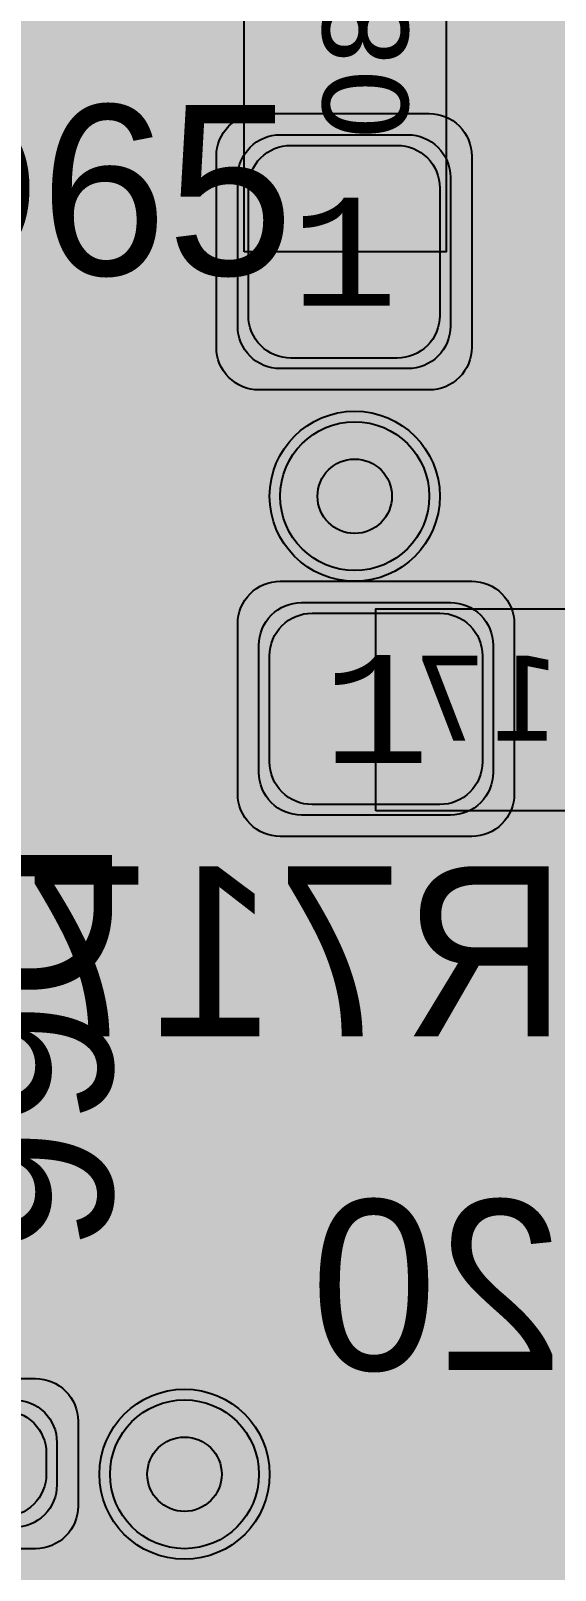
# Model space of a CAD drawing. Extents: x -28 to 199, y -61 to 255.
# Drawn here: x 101.78 to 104.24, y 151.45 to 158.69 of the extents above; entities that cross this region are included whole.
import ezdxf
from ezdxf.enums import TextEntityAlignment as Align

# ---------------------------------------------------------------- set-up
doc = ezdxf.new("R2010")
doc.units = 0
doc.header["$MEASUREMENT"] = 0
for name, color, linetype in [('ASSEMBLY_OUTLINES_BTM', 191, 'CONTINUOUS'), ('ASSEMBLY_PART_NUMBERS_BTM', 191, 'CONTINUOUS'), ('ASSEMBLY_PART_NUMBERS_TOP', 102, 'CONTINUOUS'), ('ASSEMBLY_REF_DES_BTM', 191, 'CONTINUOUS'), ('DRILL_DRAWING', 21, 'CONTINUOUS'), ('GENERATED_SILKSCREEN_BTM', 255, 'CONTINUOUS'), ('GENERATED_SILKSCREEN_TOP', 140, 'CONTINUOUS'), ('PART_PADS_SMD_BTM', 10, 'CONTINUOUS'), ('PART_PADS_SMD_TOP', 150, 'CONTINUOUS'), ('PIN_NUMBERS_BTM', 8, 'CONTINUOUS'), ('PIN_NUMBERS_TOP', 8, 'CONTINUOUS'), ('PLACEMENT_OUTLINES_BTM', 222, 'CONTINUOUS'), ('PLANE_SHAPES_LAYER_2', 230, 'CONTINUOUS'), ('PLANE_SHAPES_LAYER_3', 81, 'CONTINUOUS'), ('SILKSCREEN_OUTLINES_BTM', 211, 'CONTINUOUS'), ('SILKSCREEN_REF_DES_BTM', 211, 'CONTINUOUS'), ('SILKSCREEN_REF_DES_TOP', 150, 'CONTINUOUS'), ('SOLDERMASK_PADS_BTM', 12, 'CONTINUOUS'), ('SOLDERMASK_PADS_TOP', 180, 'CONTINUOUS'), ('SOLDERPASTE_PADS_BTM', 12, 'CONTINUOUS'), ('SOLDERPASTE_PADS_TOP', 180, 'CONTINUOUS'), ('TRACES_LAYER_BOTTOM', 10, 'CONTINUOUS'), ('TRACES_LAYER_TOP', 150, 'CONTINUOUS'), ('VIA_HOLES_LAYER_2', 30, 'CONTINUOUS'), ('VIA_HOLES_LAYER_3', 30, 'CONTINUOUS'), ('VIA_HOLES_LAYER_BOTTOM', 30, 'CONTINUOUS'), ('VIA_HOLES_LAYER_TOP', 30, 'CONTINUOUS'), ('VIA_PADS_LAYER_2', 230, 'CONTINUOUS'), ('VIA_PADS_LAYER_3', 81, 'CONTINUOUS'), ('VIA_PADS_LAYER_BOTTOM', 10, 'CONTINUOUS'), ('VIA_PADS_LAYER_TOP', 150, 'CONTINUOUS')]:
    doc.layers.add(name, color=color, linetype=linetype)
doc.styles.add('COURIER_NEW', font='COUR.TTF')
doc.styles.add('VERDANA', font='verdana.TTF')
doc.styles.add('VERIBEST_GERBER_0', font='txt')

msp = doc.modelspace()

# ---------------------------------------------------------------- hatches: boundary and pattern name
at = {"layer": 'PLANE_SHAPES_LAYER_2'}
h = msp.add_hatch(color=256, dxfattribs=at)
h.paths.add_polyline_path([(169.5, 129.25), (149.5, 129.25), (142.25, 122), (142.25, 90.5), (147.5, 90.5), (147.5, 80), (154, 80), (154, 69.25), (131.75, 69.25), (131.75, 73.25), (121.25, 73.25), (121.25, 81), (110.5, 81), (110.5, 125.75), (106.5, 125.75), (106.5, 128.75), (93.5, 128.75), (93.5, 120.25), (91.75, 120.25), (91.75, 121.5), (80, 121.5), (80, 118.25), (73.25, 118.25), (73.25, 124.5), (67.5, 124.5), (67.5, 128), (57.75, 128), (57.75, 120.25), (55.25, 120.25), (55.25, 121.5), (47.5, 121.5), (47.5, 119), (35, 119), (35, 134.75), (32.75, 134.75), (32.75, 159.75), (29.25, 159.75), (29.25, 175.25), (22.5, 175.25), (22.5, 195.25), (17.25, 195.25), (17.25, 198), (22.5, 198), (22.5, 216.5), (40.25, 216.5), (40.25, 235.5), (54.5, 235.5), (54.5, 254), (87.25, 254), (87.25, 236.25), (86.25, 236.25), (86.25, 228.75), (81, 228.75), (81, 218.75), (95.25, 218.75), (95.25, 194.5), (87, 194.5), (87, 172), (131.1, 172), (131.1, 208.75), (115.5, 208.75), (115.5, 213.75), (106.75, 213.75), (106.75, 218.75), (110.25, 222.25), (110.25, 226.25), (142.5, 226.25), (142.5, 221.5), (160.5, 221.5), (160.5, 240.75), (169.5, 240.75)])
h.paths.add_polyline_path([(35.5, 149.5), (41.75, 149.5), (41.75, 152), (39.25, 152), (39.25, 154), (37.75, 154), (37.75, 152), (35.5, 152)], flags=16)
h.paths.add_polyline_path([(37.5, 125.75), (37.5, 128.75), (42.75, 128.75), (42.75, 125.75)], flags=16)
h.paths.add_polyline_path([(52, 127.75), (52, 130.75), (54.25, 130.75), (54.25, 127.75)], flags=16)
h.paths.add_polyline_path([(50.75, 219.5), (50.75, 226.5), (71.75, 226.5), (71.75, 219.5)], flags=16)
h.paths.add_polyline_path([(66.5, 150.75), (66.5, 177.5), (72.25, 177.5), (72.25, 150.75)], flags=16)
h.paths.add_polyline_path([(47.25, 185.25), (73, 185.25), (73, 188.25), (70.25, 188.25), (70.25, 191), (47.25, 191)], flags=16)
h.paths.add_polyline_path([(84.5, 208), (84.5, 212.75), (85, 212.75), (85, 208)], flags=16)
h.paths.add_polyline_path([(61.5, 137.25), (87.75, 137.25), (87.75, 140.5), (84.75, 140.5), (84.75, 143), (61.5, 143)], flags=16)
h.paths.add_polyline_path([(88.75, 127), (88.75, 130), (91, 130), (91, 127)], flags=16)
h.paths.add_polyline_path([(85.5, 130.25), (85.5, 132.5), (91, 132.5), (91, 130.25)], flags=16)
h.paths.add_polyline_path([(108.75, 142.25), (135.75, 142.25), (135.75, 145.75), (132.25, 145.75), (132.25, 149), (108.75, 149)], flags=16)
h.paths.add_polyline_path([(114.25, 126.75), (140.75, 126.75), (140.75, 129.75), (137.25, 129.75), (137.25, 133), (114.25, 133)], flags=16)
h.paths.add_polyline_path([(155.25, 180.25), (166.25, 180.25), (166.25, 186.25), (152.25, 186.25), (152.25, 183), (155.25, 183)], flags=16)
at = {"layer": 'PLANE_SHAPES_LAYER_3'}
h = msp.add_hatch(color=256, dxfattribs=at)
h.paths.add_polyline_path([(169.5, 129.25), (149.5, 129.25), (142.25, 122), (142.25, 90.5), (147.5, 90.5), (147.5, 80), (154, 80), (154, 69.25), (131.75, 69.25), (131.75, 73.25), (121.25, 73.25), (121.25, 81), (110.5, 81), (110.5, 125.75), (106.5, 125.75), (106.5, 128.75), (93.5, 128.75), (93.5, 120.25), (91.75, 120.25), (91.75, 121.5), (80, 121.5), (80, 118.25), (73.25, 118.25), (73.25, 124.5), (67.5, 124.5), (67.5, 127.75), (58.25, 127.75), (58.25, 130.25), (88.75, 130.25), (88.75, 127), (91, 127), (91, 132.5), (55, 132.5), (55, 131.25), (52, 131.25), (52, 127.75), (55, 127.75), (55, 127.25), (57.75, 127.25), (57.75, 120.25), (55.25, 120.25), (55.25, 121.5), (47.5, 121.5), (47.5, 119), (35, 119), (35, 134.75), (32.75, 134.75), (32.75, 159.75), (29.25, 159.75), (29.25, 175.25), (22.5, 175.25), (22.5, 195.25), (17.25, 195.25), (17.25, 198), (22.5, 198), (22.5, 216.5), (40.25, 216.5), (40.25, 235.5), (54.5, 235.5), (54.5, 254), (87.25, 254), (87.25, 236.25), (86.25, 236.25), (86.25, 228.75), (81, 228.75), (81, 218.75), (95.25, 218.75), (95.25, 194.5), (87, 194.5), (87, 172), (131.1, 172), (131.1, 208.75), (115.5, 208.75), (115.5, 213.75), (106.75, 213.75), (106.75, 218.75), (110.25, 222.25), (110.25, 226.25), (142.5, 226.25), (142.5, 221.5), (160.5, 221.5), (160.5, 240.75), (169.5, 240.75)])
h.paths.add_polyline_path([(35.5, 149.5), (41.75, 149.5), (41.75, 152), (39.25, 152), (39.25, 154), (37.75, 154), (37.75, 152), (35.5, 152)], flags=16)
h.paths.add_polyline_path([(37.5, 125.75), (37.5, 128.75), (42.75, 128.75), (42.75, 125.75)], flags=16)
h.paths.add_polyline_path([(50.75, 219.5), (50.75, 226.5), (71.75, 226.5), (71.75, 219.5)], flags=16)
h.paths.add_polyline_path([(66.5, 150.75), (66.5, 177.5), (72.25, 177.5), (72.25, 150.75)], flags=16)
h.paths.add_polyline_path([(47.25, 185.25), (73, 185.25), (73, 188.25), (70.25, 188.25), (70.25, 191), (47.25, 191)], flags=16)
h.paths.add_polyline_path([(84.5, 208), (84.5, 212.75), (85, 212.75), (85, 208)], flags=16)
h.paths.add_polyline_path([(61.5, 137.25), (87.75, 137.25), (87.75, 140.5), (84.75, 140.5), (84.75, 143), (61.5, 143)], flags=16)
h.paths.add_polyline_path([(108.75, 142.25), (135.75, 142.25), (135.75, 145.75), (132.25, 145.75), (132.25, 149), (108.75, 149)], flags=16)
h.paths.add_polyline_path([(114.25, 126.75), (140.75, 126.75), (140.75, 129.75), (137.25, 129.75), (137.25, 133), (114.25, 133)], flags=16)
h.paths.add_polyline_path([(155.25, 180.25), (166.25, 180.25), (166.25, 186.25), (152.25, 186.25), (152.25, 183), (155.25, 183)], flags=16)
at = {"layer": 'VIA_HOLES_LAYER_2'}
h = msp.add_hatch(color=256, dxfattribs=at)
edge = h.paths.add_edge_path()
edge.add_arc((103.3, 156.5), 0.175, 0, 360)
h = msp.add_hatch(color=256, dxfattribs=at)
edge = h.paths.add_edge_path()
edge.add_arc((102.5, 151.9), 0.175, 0, 360)
at = {"layer": 'VIA_HOLES_LAYER_3'}
h = msp.add_hatch(color=256, dxfattribs=at)
edge = h.paths.add_edge_path()
edge.add_arc((103.3, 156.5), 0.175, 0, 360)
h = msp.add_hatch(color=256, dxfattribs=at)
edge = h.paths.add_edge_path()
edge.add_arc((102.5, 151.9), 0.175, 0, 360)
at = {"layer": 'VIA_HOLES_LAYER_BOTTOM'}
h = msp.add_hatch(color=256, dxfattribs=at)
edge = h.paths.add_edge_path()
edge.add_arc((103.3, 156.5), 0.175, 0, 360)
h = msp.add_hatch(color=256, dxfattribs=at)
edge = h.paths.add_edge_path()
edge.add_arc((102.5, 151.9), 0.175, 0, 360)
at = {"layer": 'VIA_HOLES_LAYER_TOP'}
h = msp.add_hatch(color=256, dxfattribs=at)
edge = h.paths.add_edge_path()
edge.add_arc((103.3, 156.5), 0.175, 0, 360)
h = msp.add_hatch(color=256, dxfattribs=at)
edge = h.paths.add_edge_path()
edge.add_arc((102.5, 151.9), 0.175, 0, 360)

# ---------------------------------------------------------------- linework, layer by layer
at = {"layer": 'ASSEMBLY_OUTLINES_BTM'}
for points in [[(102.78, 157.65), (102.78, 159.35), (103.73, 159.35), (103.73, 157.65)], [(103.4, 155.02), (103.4, 155.97), (105.1, 155.97), (105.1, 155.02)]]:
    msp.add_lwpolyline(points, close=True, dxfattribs=at)
at = {"layer": 'GENERATED_SILKSCREEN_BTM', "const_width": 0.15}
for points in [[(102.780005, 158.216164, 1.1642e-05), (102.779995, 158.216156), (102.779995, 158.783844, 1.1642e-05), (102.780005, 158.783836), (102.780005, 158.216164)], [(103.730005, 158.207902, 1.22306e-05), (103.729995, 158.207911), (103.729995, 158.792089, 1.22306e-05), (103.730005, 158.792098), (103.730005, 158.207902)], [(104.533844, 155.970005, 1.1642e-05), (104.533836, 155.969995), (103.966164, 155.969995, 1.1642e-05), (103.966156, 155.970005), (104.533844, 155.970005)], [(104.542098, 155.019995), (103.957902, 155.019995, 1.22306e-05), (103.957911, 155.020005), (104.542089, 155.020005, 1.22306e-05), (104.542098, 155.019995)], [(104.193205, 154.143542, 1.75051e-05), (104.193195, 154.143503), (104.193195, 154.730399), (104.191595, 154.735998), (104.187596, 154.740796), (104.182798, 154.744795), (104.175599, 154.746395), (103.772401, 154.746395), (103.769201, 154.745595), (103.766003, 154.744795, -0.049388989), (103.766002, 154.744795), (103.762002, 154.743195), (103.626003, 154.632796), (103.625205, 154.6312, -0.2534505546), (103.625202, 154.631196), (103.623605, 154.630397, -0.0710678114), (103.623604, 154.630396), (103.622805, 154.629597), (103.622805, 154.6272, -0.1622776597), (103.622804, 154.627197), (103.621205, 154.624798), (103.620405, 154.620799), (103.620405, 154.456001), (103.621205, 154.452003, -0.0493889889), (103.621205, 154.452002), (103.622805, 154.448002), (103.622805, 154.448001), (103.623605, 154.444003), (103.626003, 154.442404), (103.754002, 154.340805, -0.3066784416), (103.754005, 154.3408), (103.754005, 154.340798), (103.622805, 153.967998), (103.622005, 153.9616), (103.623604, 153.956004), (103.627604, 153.952004, -0.0710678117), (103.627605, 153.952003), (103.6324, 153.949605, -0.049388989), (103.632401, 153.949605), (103.638, 153.948005), (103.643599, 153.948805, -0.0493889897), (103.6436, 153.948805), (103.649197, 153.952003), (103.652395, 153.9576), (103.652395, 153.957602), (103.783595, 154.330402, -0.3615435639), (103.783601, 154.330405), (104.1596, 154.330405, -0.4142135624), (104.159605, 154.3304), (104.159605, 153.962401), (104.161204, 153.956004), (104.165204, 153.952004), (104.170802, 153.949605), (104.1772, 153.948805), (104.177283, 153.948817, 4.3478e-06), (104.177283, 153.948807), (104.177201, 153.948795, -0.0954145719), (104.177199, 153.948795), (104.170801, 153.949595, -0.1454891681), (104.170798, 153.949595), (104.165199, 153.951995, -0.1622776608), (104.165196, 153.951996), (104.161196, 153.955996, -0.1622776602), (104.161195, 153.955999), (104.159595, 153.962399), (104.159595, 154.330395), (103.783604, 154.330395), (103.652405, 153.957598, -0.2052577014), (103.652402, 153.957595), (103.649205, 153.952, -0.2534505535), (103.649202, 153.951996), (103.643604, 153.948797, -0.1845275527), (103.643601, 153.948795), (103.638001, 153.947995, -0.0954145725), (103.637999, 153.947995), (103.632399, 153.949595, -0.1845275532), (103.632396, 153.949597), (103.627601, 153.951995, -0.2617450021), (103.627596, 153.951996), (103.623596, 153.955996, -0.1622776602), (103.623595, 153.955999), (103.621995, 153.961599), (103.621995, 153.961601), (103.622795, 153.968001), (103.622795, 153.968002), (103.753994, 154.340799), (103.625997, 154.442396), (103.623598, 154.443995, -0.2534505542), (103.623595, 154.443999), (103.622795, 154.447997, -0.0493889903), (103.622795, 154.447998), (103.621195, 154.451998), (103.621195, 154.451999), (103.620395, 154.455999), (103.620395, 154.620801), (103.621195, 154.624801, -0.1622776609), (103.621196, 154.624804), (103.622795, 154.627202), (103.622795, 154.6296, -0.213376806), (103.622796, 154.629604), (103.623596, 154.630404, -0.2617450015), (103.623601, 154.630405), (103.625197, 154.631203), (103.625995, 154.6328, -0.2360679769), (103.625997, 154.632804), (103.761996, 154.743203, -0.1622776605), (103.761998, 154.743205), (103.765998, 154.744805, -0.0990195137), (103.766, 154.744805), (103.769199, 154.745605), (103.772399, 154.746405, -0.0990195137), (103.772401, 154.746405), (104.175599, 154.746405, -0.099019513), (104.175601, 154.746405), (104.182801, 154.744805, -0.1845275532), (104.182804, 154.744803), (104.187603, 154.740804, -0.0710678119), (104.187604, 154.740803), (104.191603, 154.736004, -0.1845275529), (104.191605, 154.736001), (104.193205, 154.730401), (104.193205, 154.143542)]]:
    msp.add_lwpolyline(points, format="xyb", dxfattribs=at)
for points in [[(102.5652, 153.9792), (102.5716, 153.9776), (102.5756, 153.9744), (102.5772, 153.9688), (102.578, 153.9624), (102.5772, 153.9568), (102.5756, 153.9512), (102.5716, 153.9472), (102.5652, 153.9464), (102.2532, 153.9464), (102.2476, 153.9472), (102.2428, 153.9512), (102.2404, 153.9568), (102.2396, 153.9624), (102.2404, 153.9688), (102.2428, 153.9744), (102.2476, 153.9776), (102.2532, 153.9792), (102.394, 153.9792), (102.394, 154.7304), (102.3948, 154.736), (102.3972, 154.74), (102.4012, 154.7424), (102.4068, 154.7432), (102.4108, 154.744), (102.4148, 154.744), (102.418, 154.7424), (102.4212, 154.7392), (102.5772, 154.52), (102.5788, 154.5168), (102.5796, 154.5144), (102.5796, 154.5088), (102.5772, 154.504), (102.5732, 154.5), (102.5684, 154.4968), (102.5628, 154.4952), (102.5596, 154.4952), (102.5572, 154.496), (102.5532, 154.5008), (102.4252, 154.68), (102.4252, 153.9792), (102.5652, 153.9792)], [(101.3972, 154.7464), (101.9372, 154.7464), (101.9428, 154.7448), (101.9476, 154.7408), (101.95, 154.736), (101.9508, 154.7296), (101.95, 154.724), (101.9476, 154.7184), (101.9428, 154.7144), (101.9372, 154.7136), (101.4244, 154.7136), (101.842, 153.9704)], [(103.326, 153.9704), (103.3276, 153.9648), (103.3268, 153.9592), (103.3236, 153.9544), (103.3188, 153.9512), (103.3132, 153.9496), (103.3076, 153.9488), (103.3028, 153.9504), (103.2988, 153.9552), (102.8676, 154.7224), (102.866, 154.7264), (102.866, 154.7296), (102.866, 154.7328), (102.8676, 154.736), (102.87, 154.7408), (102.8732, 154.744), (102.8772, 154.7456), (102.8812, 154.7464), (103.4212, 154.7464), (103.4268, 154.7448), (103.4316, 154.7408), (103.434, 154.736), (103.4348, 154.7296), (103.434, 154.724), (103.4316, 154.7184), (103.4268, 154.7144), (103.4212, 154.7136), (102.9084, 154.7136), (103.326, 153.9704)], [(101.842, 153.9704), (101.8436, 153.9648), (101.8428, 153.9592), (101.8396, 153.9544), (101.8348, 153.9512), (101.8292, 153.9496), (101.8236, 153.9488), (101.8188, 153.9504), (101.8148, 153.9552), (101.3836, 154.7224)], [(104.1596, 154.7136), (103.7772, 154.7136), (103.6524, 154.6128), (103.6524, 154.464), (103.7772, 154.3624), (104.1596, 154.3624), (104.1596, 154.7136)], [(103.2668, 153.0636), (103.1324, 153.1732), (103.1292, 153.174), (103.1276, 153.1748), (103.126, 153.1756), (103.1228, 153.1764), (102.8532, 153.1764), (102.85, 153.1756), (102.8484, 153.1748), (102.846, 153.174), (102.8428, 153.1732), (102.7084, 153.0636), (102.706, 153.0596), (102.7052, 153.0564), (102.7036, 153.054), (102.7028, 153.0508), (102.7028, 152.502), (102.7036, 152.4996), (102.7052, 152.494), (102.706, 152.4924), (102.7084, 152.4892), (102.8428, 152.3796), (102.846, 152.3788), (102.8484, 152.378), (102.8492, 152.3772), (102.8508, 152.3764), (102.8532, 152.3764), (103.1228, 152.3764), (103.126, 152.3772), (103.1292, 152.378), (103.1324, 152.3796), (103.2668, 152.4892), (103.2692, 152.4908), (103.27, 152.4916), (103.2716, 152.494), (103.2732, 152.4996), (103.274, 152.502), (103.274, 153.0508), (103.2732, 153.054), (103.2716, 153.0564), (103.2708, 153.0596), (103.2668, 153.0636)], [(103.2412, 153.0428), (103.2412, 152.51), (103.194, 152.47), (102.8068, 153.1012), (102.8596, 153.1436), (103.118, 153.1436), (103.2412, 153.0428)], [(103.5988, 153.1732), (103.4644, 153.0636), (103.462, 153.0596), (103.4612, 153.0564), (103.4596, 153.054), (103.4588, 153.0508), (103.4588, 152.9412), (103.4596, 152.938), (103.4612, 152.9332), (103.462, 152.9292), (103.4644, 152.9276), (103.9972, 152.4948), (103.9972, 152.4092), (103.4748, 152.4092), (103.4692, 152.4076), (103.4644, 152.4044), (103.462, 152.3988), (103.4612, 152.3924), (103.462, 152.3868), (103.4644, 152.3812), (103.4692, 152.378), (103.4748, 152.3764), (104.014, 152.3764), (104.0204, 152.378), (104.0244, 152.382), (104.0284, 152.386), (104.03, 152.3924), (104.03, 152.502), (104.0292, 152.5044), (104.0276, 152.51), (104.026, 152.5124), (104.0252, 152.514), (104.0228, 152.5156), (103.4908, 152.9492), (103.4908, 153.0428), (103.6156, 153.1436), (103.874, 153.1436), (104.0044, 153.0372), (104.01, 153.0356), (104.0156, 153.0364), (104.0204, 153.0388), (104.0244, 153.0436), (104.0268, 153.0484), (104.0276, 153.054), (104.0268, 153.0596), (104.0252, 153.062), (104.0228, 153.0636), (103.8884, 153.1732), (103.8852, 153.174), (103.8836, 153.1748), (103.882, 153.1756), (103.8788, 153.1764), (103.6092, 153.1764), (103.606, 153.1756), (103.6044, 153.1748), (103.602, 153.174), (103.5988, 153.1732)], [(104.7708, 153.1436), (104.258, 153.1436), (104.6756, 152.4004)], [(104.6484, 152.3852), (104.2172, 153.1524), (104.2156, 153.1564), (104.2156, 153.1596), (104.2156, 153.1628), (104.2172, 153.166), (104.2196, 153.1708), (104.2228, 153.174), (104.2268, 153.1756), (104.2308, 153.1764), (104.7708, 153.1764)], [(103.1684, 152.4492), (103.118, 152.4092), (102.8596, 152.4092), (102.7348, 152.51), (102.7348, 153.0428), (102.782, 153.0804), (103.1684, 152.4492)]]:
    msp.add_lwpolyline(points, dxfattribs=at)
at = {"layer": 'GENERATED_SILKSCREEN_TOP', "const_width": 0.15}
for points in [[(101.588, 157.5296), (101.7232, 157.6392), (101.7256, 157.6424), (101.7264, 157.644), (101.728, 157.648), (101.7288, 157.652), (101.7288, 158.2008), (101.728, 158.2048), (101.7264, 158.2072), (101.7264, 158.2096), (101.7256, 158.2104), (101.724, 158.2112), (101.7232, 158.2128), (101.588, 158.3232)], [(102.3448, 158.3232), (102.4792, 158.2136), (102.4832, 158.2096), (102.484, 158.2032), (102.4832, 158.1984), (102.4816, 158.1944), (102.4792, 158.1912), (102.4752, 158.188), (102.4712, 158.1856), (102.4672, 158.1848), (102.4632, 158.1848), (102.46, 158.1872), (102.3288, 158.2936), (102.0696, 158.2936), (101.9464, 158.1928), (101.9464, 157.9056), (102.0552, 157.9944), (102.0584, 157.9952), (102.06, 157.996), (102.0608, 157.996), (102.0608, 157.9968), (102.0648, 157.9976), (102.3344, 157.9976), (102.3376, 157.9968), (102.3376, 157.996), (102.3392, 157.996), (102.3416, 157.9952), (102.344, 157.9944), (102.4792, 157.8856), (102.48, 157.8832), (102.4816, 157.8824), (102.4824, 157.8816), (102.4824, 157.88), (102.484, 157.8744), (102.4848, 157.872), (102.4848, 157.652), (102.484, 157.648), (102.4824, 157.6448), (102.4816, 157.6416), (102.4792, 157.6392), (102.3448, 157.5296), (102.3408, 157.528), (102.34, 157.5272), (102.3384, 157.5272), (102.3368, 157.5264), (102.336, 157.5264), (102.3344, 157.5264), (102.0648, 157.5264), (102.0616, 157.5272), (102.0584, 157.528), (102.0552, 157.5296), (101.9208, 157.6392), (101.9192, 157.6408), (101.9176, 157.6416), (101.916, 157.644), (101.9144, 157.6496), (101.9136, 157.652), (101.9136, 158.2008), (101.9144, 158.2048), (101.916, 158.208), (101.9176, 158.2096), (101.9192, 158.2112), (101.9208, 158.2136), (102.0552, 158.3232), (102.0584, 158.324), (102.0608, 158.3248), (102.0616, 158.3256), (102.0648, 158.3264), (102.3344, 158.3264), (102.3376, 158.3256), (102.3384, 158.3256), (102.3392, 158.3248), (102.3416, 158.324), (102.3448, 158.3232)], [(102.82, 158.0512), (102.8168, 158.0504), (102.8144, 158.0496), (102.8112, 158.048), (102.7024, 157.96), (102.7024, 158.2936), (103.2248, 158.2936), (103.2304, 158.2952), (103.2352, 158.2984), (103.2376, 158.304), (103.2384, 158.3096), (103.2376, 158.316), (103.2352, 158.3208), (103.2304, 158.3248), (103.2248, 158.3264), (102.6848, 158.3264), (102.6792, 158.3248), (102.6744, 158.3208), (102.6704, 158.316), (102.6688, 158.3104), (102.6688, 157.9256), (102.6696, 157.92), (102.672, 157.916), (102.6752, 157.9136), (102.6808, 157.912), (102.6848, 157.9104), (102.688, 157.9096), (102.692, 157.9104), (102.6952, 157.9128), (102.8256, 158.0192), (103.084, 158.0192), (103.2088, 157.9176), (103.2088, 157.66), (103.084, 157.56), (102.8256, 157.56), (102.6952, 157.6656), (102.6896, 157.668), (102.6848, 157.668), (102.68, 157.6648), (102.6752, 157.6608), (102.672, 157.6552), (102.6712, 157.6496), (102.672, 157.644), (102.676, 157.64), (102.8112, 157.5296), (102.8136, 157.528), (102.8168, 157.528), (102.82, 157.5264), (103.0896, 157.5264), (103.092, 157.5264), (103.0928, 157.5272), (103.0936, 157.5272), (103.0952, 157.528), (103.0968, 157.528), (103.1, 157.5296), (103.2352, 157.64), (103.2376, 157.6424), (103.2384, 157.644), (103.24, 157.6488), (103.2408, 157.652), (103.2408, 157.9256), (103.24, 157.9288), (103.2384, 157.9336), (103.2384, 157.9352), (103.2376, 157.936), (103.236, 157.9376), (103.2352, 157.9392), (103.1, 158.048), (103.096, 158.0496), (103.0928, 158.0504), (103.0896, 158.0512), (102.82, 158.0512)], [(101.9464, 157.864), (101.9464, 157.66), (102.0696, 157.5592), (102.328, 157.5592), (102.4528, 157.66), (102.4528, 157.864), (102.328, 157.9656), (102.0696, 157.9656), (101.9464, 157.864)], [(102.16, 154.3612), (102.1616, 154.3652), (102.1624, 154.3676), (102.1632, 154.3716), (102.1632, 154.7764), (102.1616, 154.782), (102.1576, 154.786), (102.1536, 154.7908), (102.1472, 154.7924), (101.3792, 154.7924)], [(102.1304, 154.7588), (102.1304, 154.3772), (102.0296, 154.2524), (101.4968, 154.2524), (101.396, 154.3772), (101.396, 154.7588), (102.1304, 154.7588)], [(101.4888, 154.2204), (102.0376, 154.2204), (102.0416, 154.2212), (102.044, 154.2228), (102.0464, 154.2228), (102.0472, 154.2236), (102.048, 154.2252), (102.0504, 154.226), (102.16, 154.3612)], [(101.7008, 154.0028), (101.4968, 154.0028), (101.396, 153.8796), (101.396, 153.6212), (101.4968, 153.4964), (101.7008, 153.4964), (101.8024, 153.6212), (101.8024, 153.8796), (101.7008, 154.0028)], [(101.4888, 154.0356), (102.0376, 154.0356), (102.0416, 154.0348), (102.0448, 154.0332), (102.0472, 154.0316), (102.048, 154.03), (102.0504, 154.0284), (102.16, 153.894), (102.1608, 153.8908), (102.1616, 153.8884), (102.1624, 153.8876), (102.1632, 153.8844), (102.1632, 153.6148), (102.1624, 153.6116), (102.1624, 153.6108), (102.1616, 153.61), (102.1608, 153.6076), (102.16, 153.6044)], [(102.16, 153.6044), (102.0504, 153.47), (102.0464, 153.466), (102.04, 153.4652), (102.036, 153.466), (102.032, 153.4676), (102.028, 153.47), (102.0248, 153.474), (102.0224, 153.478), (102.0216, 153.482), (102.0216, 153.486), (102.024, 153.4892), (102.1304, 153.6204), (102.1304, 153.8796), (102.0296, 154.0028), (101.7424, 154.0028), (101.8312, 153.894), (101.832, 153.8908), (101.8328, 153.8892), (101.8328, 153.8884), (101.8336, 153.8884), (101.8344, 153.8844), (101.8344, 153.6148), (101.8336, 153.6116), (101.8328, 153.6108), (101.8328, 153.61), (101.832, 153.6076), (101.8312, 153.6044), (101.7224, 153.47), (101.7208, 153.4692), (101.7192, 153.4676), (101.7184, 153.4668), (101.7168, 153.4668), (101.7112, 153.4652), (101.7088, 153.4644), (101.4888, 153.4644)], [(101.4888, 153.2796), (102.0376, 153.2796), (102.0416, 153.2788), (102.0448, 153.2772), (102.0472, 153.2756), (102.048, 153.274), (102.0504, 153.2724), (102.16, 153.138), (102.1608, 153.1348), (102.1616, 153.1324), (102.1624, 153.1316), (102.1632, 153.1284), (102.1632, 152.8588), (102.1624, 152.8556), (102.1624, 152.8548), (102.1616, 152.854), (102.1608, 152.8516), (102.16, 152.8484)], [(101.7008, 153.2468), (101.4968, 153.2468), (101.396, 153.1236), (101.396, 152.8652), (101.4968, 152.7404), (101.7008, 152.7404), (101.8024, 152.8652), (101.8024, 153.1236), (101.7008, 153.2468)], [(102.16, 152.8484), (102.0504, 152.714), (102.0464, 152.71), (102.04, 152.7092), (102.036, 152.71), (102.032, 152.7116), (102.028, 152.714), (102.0248, 152.718), (102.0224, 152.722), (102.0216, 152.726), (102.0216, 152.73), (102.024, 152.7332), (102.1304, 152.8644), (102.1304, 153.1236), (102.0296, 153.2468), (101.7424, 153.2468), (101.8312, 153.138), (101.832, 153.1348), (101.8328, 153.1332), (101.8328, 153.1324), (101.8336, 153.1324), (101.8344, 153.1284), (101.8344, 152.8588), (101.8336, 152.8556), (101.8328, 152.8548), (101.8328, 152.854), (101.832, 152.8516), (101.8312, 152.8484), (101.7224, 152.714), (101.7208, 152.7132), (101.7192, 152.7116), (101.7184, 152.7108), (101.7168, 152.7108), (101.7112, 152.7092), (101.7088, 152.7084), (101.4888, 152.7084)]]:
    msp.add_lwpolyline(points, dxfattribs=at)
at = {"layer": 'PART_PADS_SMD_BTM'}
for points in [[(102.95, 157.1, -0.4142135624), (102.75, 157.3), (102.75, 158, -0.4142135624), (102.95, 158.2), (103.55, 158.2, -0.4142135624), (103.75, 158), (103.75, 157.3, -0.4142135624), (103.55, 157.1)], [(102.85, 155.8, -0.4142135624), (103.05, 156), (103.75, 156, -0.4142135624), (103.95, 155.8), (103.95, 155.2, -0.4142135624), (103.75, 155), (103.05, 155, -0.4142135624), (102.85, 155.2)]]:
    msp.add_lwpolyline(points, format="xyb", close=True, dxfattribs=at)
at = {"layer": 'PART_PADS_SMD_TOP'}
msp.add_lwpolyline([(101.9, 151.85, -0.4142135624), (101.7, 151.65), (101, 151.65, -0.4142135624), (100.8, 151.85), (100.8, 152.05, -0.4142135624), (101, 152.25), (101.7, 152.25, -0.4142135624), (101.9, 152.05)], format="xyb", close=True, dxfattribs=at)
at = {"layer": 'PLACEMENT_OUTLINES_BTM'}
for points in [[(102.78, 157.65), (102.78, 159.35), (103.73, 159.35), (103.73, 157.65)], [(103.4, 155.02), (103.4, 155.97), (105.1, 155.97), (105.1, 155.02)]]:
    msp.add_lwpolyline(points, close=True, dxfattribs=at)
at = {"layer": 'SILKSCREEN_OUTLINES_BTM'}
for points in [[(102.78, 157.65), (102.78, 159.35), (103.73, 159.35), (103.73, 157.65)], [(103.4, 155.02), (103.4, 155.97), (105.1, 155.97), (105.1, 155.02)]]:
    msp.add_lwpolyline(points, close=True, dxfattribs=at)
at = {"layer": 'SOLDERMASK_PADS_BTM'}
for points in [[(102.85, 157, -0.4142135624), (102.65, 157.2), (102.65, 158.1, -0.4142135624), (102.85, 158.3), (103.65, 158.3, -0.4142135624), (103.85, 158.1), (103.85, 157.2, -0.4142135624), (103.65, 157)], [(102.75, 155.9, -0.4142135624), (102.95, 156.1), (103.85, 156.1, -0.4142135624), (104.05, 155.9), (104.05, 155.1, -0.4142135624), (103.85, 154.9), (102.95, 154.9, -0.4142135624), (102.75, 155.1)]]:
    msp.add_lwpolyline(points, format="xyb", close=True, dxfattribs=at)
at = {"layer": 'SOLDERMASK_PADS_TOP'}
msp.add_lwpolyline([(102, 151.75, -0.4142135624), (101.8, 151.55), (100.9, 151.55, -0.4142135624), (100.7, 151.75), (100.7, 152.15, -0.4142135624), (100.9, 152.35), (101.8, 152.35, -0.4142135624), (102, 152.15)], format="xyb", close=True, dxfattribs=at)
at = {"layer": 'SOLDERPASTE_PADS_BTM'}
for points in [[(103, 157.15, -0.4142135624), (102.8, 157.35), (102.8, 157.95, -0.4142135624), (103, 158.15), (103.5, 158.15, -0.4142135624), (103.7, 157.95), (103.7, 157.35, -0.4142135624), (103.5, 157.15)], [(102.9, 155.75, -0.4142135624), (103.1, 155.95), (103.7, 155.95, -0.4142135624), (103.9, 155.75), (103.9, 155.25, -0.4142135624), (103.7, 155.05), (103.1, 155.05, -0.4142135624), (102.9, 155.25)]]:
    msp.add_lwpolyline(points, format="xyb", close=True, dxfattribs=at)
at = {"layer": 'SOLDERPASTE_PADS_TOP'}
msp.add_lwpolyline([(101.85, 151.9, -0.4142135624), (101.65, 151.7), (101.05, 151.7, -0.4142135624), (100.85, 151.9), (100.85, 152, -0.4142135624), (101.05, 152.2), (101.65, 152.2, -0.4142135624), (101.85, 152)], format="xyb", close=True, dxfattribs=at)
at = {"layer": 'TRACES_LAYER_BOTTOM', "const_width": 0.35}
for points in [[(114.5, 151.85), (113.862709, 152.487291), (113.862709, 152.537291), (113.330241, 153.069759), (110.813693, 153.069759), (109.496057, 151.752123), (105.423931, 151.752123), (102.25, 154.926054), (102.25, 157.436368), (101.183164, 158.503204), (99.289334, 158.503204), (99.109729, 158.323599), (99.109729, 157.25), (98.65, 157.25)], [(103.25, 157.65), (103.25, 156.55), (103.3, 156.5)], [(103.4, 155.5), (103.4, 156.4), (103.3, 156.5)], [(101.1, 152.75), (103.427, 152.75), (104.65, 151.527), (104.65, 150.75)], [(101.1, 151.8), (102.4, 151.8), (102.5, 151.9)]]:
    msp.add_lwpolyline(points, dxfattribs=at)
at = {"layer": 'TRACES_LAYER_TOP', "const_width": 0.35}
msp.add_lwpolyline([(102.5, 151.9), (102.45, 151.95), (101.35, 151.95)], dxfattribs=at)
at = {"layer": 'VIA_HOLES_LAYER_2'}
for centre in [(103.3, 156.5), (102.5, 151.9)]:
    msp.add_circle(centre, 0.175, dxfattribs=at)
at = {"layer": 'VIA_HOLES_LAYER_3'}
for centre in [(103.3, 156.5), (102.5, 151.9)]:
    msp.add_circle(centre, 0.175, dxfattribs=at)
at = {"layer": 'VIA_HOLES_LAYER_BOTTOM'}
for centre in [(103.3, 156.5), (102.5, 151.9)]:
    msp.add_circle(centre, 0.175, dxfattribs=at)
at = {"layer": 'VIA_HOLES_LAYER_TOP'}
for centre in [(103.3, 156.5), (102.5, 151.9)]:
    msp.add_circle(centre, 0.175, dxfattribs=at)
at = {"layer": 'VIA_PADS_LAYER_2'}
for centre in [(103.3, 156.5), (102.5, 151.9)]:
    msp.add_circle(centre, 0.4, dxfattribs=at)
at = {"layer": 'VIA_PADS_LAYER_3'}
for centre in [(103.3, 156.5), (102.5, 151.9)]:
    msp.add_circle(centre, 0.4, dxfattribs=at)
at = {"layer": 'VIA_PADS_LAYER_BOTTOM'}
for centre in [(103.3, 156.5), (102.5, 151.9)]:
    msp.add_circle(centre, 0.35, dxfattribs=at)
at = {"layer": 'VIA_PADS_LAYER_TOP'}
for centre in [(103.3, 156.5), (102.5, 151.9)]:
    msp.add_circle(centre, 0.35, dxfattribs=at)

# ---------------------------------------------------------------- texts
at = {"layer": 'ASSEMBLY_PART_NUMBERS_BTM', "style": 'VERIBEST_GERBER_0', "text_generation_flag": 2}
for s, p in [('ERJ-3EKF1213V', (112, 160.21)), ('ERJ-3EKF3923V', (104.25, 158.04)), ('CL10B104KB8SFNC', (118.25, 154.46)), ('ERJ-3EKF4701V', (113.75, 154.46)), ('LTC6993IS6-2#TRMPBF', (107.75, 153.96))]:
    msp.add_text(s, height=2.032, dxfattribs=at).set_placement(p, align=Align.TOP_LEFT)
for s, p in [('CL10B104KB8SFNC', (100.71, 158.5)), ('ERJ-3EKF1004V', (102.46, 158.5)), ('SN74AHCT1G00DBVR', (102.29, 152.75))]:
    msp.add_text(s, height=2.032, rotation=90, dxfattribs=at).set_placement(p, align=Align.TOP_LEFT)
at = {"layer": 'ASSEMBLY_PART_NUMBERS_TOP', "style": 'VERIBEST_GERBER_0'}
msp.add_text('SPC02SVJN-RC-3POS', height=2.032, rotation=270, dxfattribs=at).set_placement((102.04, 176.5), align=Align.TOP_LEFT)
for s, p in [('MMZ1608A182B', (94, 154.71)), ('SN74AHCT1G00DBVR', (99.25, 154.21)), ('ERJ-3GEY0R00V', (93.25, 152.29))]:
    msp.add_text(s, height=2.032, dxfattribs=at).set_placement(p, align=Align.TOP_LEFT)
at = {"layer": 'ASSEMBLY_REF_DES_BTM', "style": 'VERDANA', "text_generation_flag": 2}
msp.add_text('C80', height=0.4, rotation=90, dxfattribs=at).set_placement((103.15, 159.25), align=Align.TOP_LEFT)
msp.add_text('R717', height=0.4, dxfattribs=at).set_placement((105, 155.75), align=Align.TOP_LEFT)
at = {"layer": 'DRILL_DRAWING', "style": 'VERIBEST_GERBER_0'}
for s, p in [('A', (101.3, 156.5)), ('A', (103.3, 156.5)), ('T', (104.75, 154)), ('A', (102.5, 151.9))]:
    msp.add_text(s, height=2, dxfattribs=at).set_placement(p, align=Align.MIDDLE_CENTER)
at = {"layer": 'PIN_NUMBERS_BTM', "style": 'COURIER_NEW'}
for p in [(103.25, 157.65), (103.4, 155.5)]:
    msp.add_text('1', height=0.508, dxfattribs=at).set_placement(p, align=Align.MIDDLE_CENTER)
at = {"layer": 'PIN_NUMBERS_TOP', "style": 'COURIER_NEW'}
for p in [(103.25, 157.65), (103.4, 155.5)]:
    msp.add_text('1', height=0.508, dxfattribs=at).set_placement(p, align=Align.MIDDLE_CENTER)
at = {"layer": 'SILKSCREEN_REF_DES_BTM', "style": 'VERIBEST_GERBER_0', "text_generation_flag": 2}
for s, p in [('R717', (104.3, 154.76)), ('R720', (105.65, 153.19))]:
    msp.add_text(s, height=0.8, dxfattribs=at).set_placement(p, align=Align.TOP_LEFT)
at = {"layer": 'SILKSCREEN_REF_DES_TOP', "style": 'VERIBEST_GERBER_0'}
msp.add_text('D65', height=0.8, dxfattribs=at).set_placement((101.05, 158.34), align=Align.TOP_LEFT)
msp.add_text('D66', height=0.8, rotation=270, dxfattribs=at).set_placement((102.16, 154.9), align=Align.TOP_LEFT)

doc.saveas('drawing.dxf')
